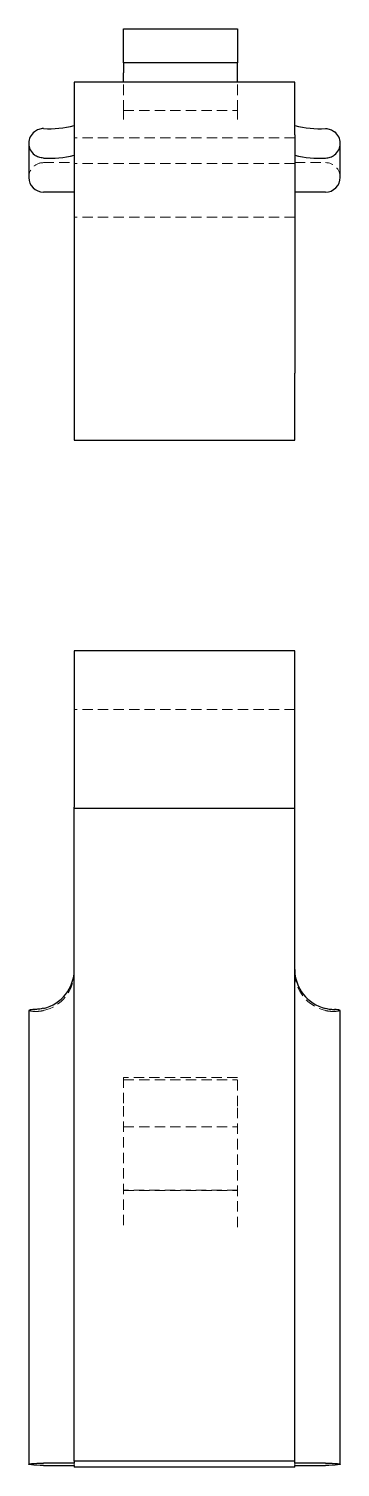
# Model space of a CAD drawing. Header units: millimetres. Extents: x 64 to 248, y 7 to 183.
# Drawn here: x 63.9 to 102.1, y 7 to 183.2 of the extents above.
import ezdxf

# ---------------------------------------------------------------- set-up
doc = ezdxf.new("R2010")
doc.units = ezdxf.units.MM
doc.linetypes.add('HIDDEN', pattern=[1.905, 1.27, -0.635])

msp = doc.modelspace()

# ---------------------------------------------------------------- linework, layer by layer
at = {"color": 7, "linetype": 'Continuous', "lineweight": 25}
for p, q in [((75.54, 179.02), (75.54, 183.19)), ((75.54, 183.19), (89.48, 183.19)), ((89.48, 183.19), (89.48, 179.02)), ((89.48, 179.02), (75.54, 179.02)), ((75.54, 179.02), (75.54, 177.81)), ((89.48, 177.81), (89.48, 179.02)), ((96.52, 176.64), (69.48, 176.64)), ((69.48, 176.64), (69.48, 170.2)), ((75.54, 176.64), (75.54, 177.81)), ((89.48, 176.64), (89.48, 177.81)), ((96.52, 170.2), (96.52, 176.64)), ((63.91, 169.16), (63.91, 164.99)), ((69.48, 170.2), (69.48, 141.02)), ((96.52, 170.2), (96.52, 141.02)), ((102.09, 164.99), (102.09, 169.16)), ((69.48, 163.18), (65.72, 163.18)), ((100.28, 163.18), (96.52, 163.18)), ((69.48, 141.02), (69.48, 133.55)), ((96.52, 133.55), (96.52, 141.02)), ((69.48, 133.55), (69.48, 132.82)), ((69.48, 132.82), (69.48, 132.81)), ((69.48, 132.81), (96.52, 132.81)), ((96.52, 132.82), (96.52, 133.55)), ((96.52, 132.81), (96.52, 132.82)), ((96.52, 107), (69.48, 107)), ((69.48, 107), (69.48, 100.55)), ((96.52, 100.55), (96.52, 107)), ((69.48, 100.55), (69.48, 90.83)), ((96.52, 90.83), (96.52, 100.55)), ((69.48, 90.83), (69.48, 87.84)), ((96.52, 87.84), (96.52, 90.83)), ((69.48, 87.73), (69.48, 87.84)), ((69.48, 87.73), (96.52, 87.73)), ((69.48, 87.73), (69.48, 87.73)), ((69.48, 7.73), (69.48, 87.73)), ((96.52, 87.73), (96.52, 87.84)), ((96.52, 87.73), (96.52, 87.73)), ((96.52, 7.73), (96.52, 87.73)), ((63.91, 62.95), (63.91, 7.36)), ((102.09, 7.36), (102.09, 62.95)), ((69.48, 7.5), (65.72, 7.5)), ((65.72, 7.23), (69.48, 7.23)), ((96.52, 7.73), (69.48, 7.73)), ((69.48, 7.73), (69.48, 7.5)), ((69.48, 7.23), (69.48, 7)), ((96.52, 7.5), (96.52, 7.73)), ((100.28, 7.5), (96.52, 7.5)), ((96.52, 7.23), (100.28, 7.23)), ((96.52, 7), (96.52, 7.23)), ((96.52, 7), (69.48, 7))]:
    msp.add_line(p, q, dxfattribs=at)
at = {"color": 7, "linetype": 'HIDDEN', "lineweight": 18}
for p, q in [((75.54, 173.17), (75.54, 176.64)), ((89.48, 173.17), (89.48, 176.64)), ((75.54, 173.17), (75.54, 172.06)), ((75.54, 173.16), (89.48, 173.16)), ((89.48, 172.06), (89.48, 173.17)), ((96.52, 169.85), (69.48, 169.85)), ((65.72, 166.79), (69.48, 166.79)), ((96.52, 166.7), (69.48, 166.7)), ((96.52, 166.79), (100.28, 166.79)), ((96.52, 160.12), (69.48, 160.12)), ((96.52, 99.83), (69.48, 99.83)), ((89.48, 54.75), (75.54, 54.75)), ((75.54, 54.75), (75.54, 51.24)), ((89.48, 51.24), (89.48, 54.75)), ((75.54, 54.44), (89.48, 54.44)), ((75.54, 51.24), (75.54, 36.41)), ((89.48, 36.41), (89.48, 51.24)), ((75.54, 48.69), (89.48, 48.69)), ((89.48, 40.92), (75.54, 40.92)), ((75.54, 40.9), (89.48, 40.9)), ((69.48, 7.23), (69.48, 7.5)), ((96.52, 7.23), (96.52, 7.5))]:
    msp.add_line(p, q, dxfattribs=at)
at = {"color": 7, "linetype": 'Continuous', "lineweight": 25, "flags": 128}
for points in [[(65.72, 7.23), (65.29, 7.23), (64.88, 7.24), (64.52, 7.26), (64.23, 7.29), (64.03, 7.32), (63.92, 7.35), (63.92, 7.38), (64.03, 7.41), (64.23, 7.44), (64.52, 7.47), (64.88, 7.48), (65.29, 7.5), (65.72, 7.5)], [(100.28, 7.5), (100.71, 7.5), (101.12, 7.48), (101.48, 7.47), (101.77, 7.44), (101.97, 7.41), (102.08, 7.38), (102.08, 7.35), (101.97, 7.32), (101.77, 7.29), (101.48, 7.26), (101.12, 7.24), (100.71, 7.23), (100.28, 7.23)]]:
    msp.add_lwpolyline(points, dxfattribs=at)
at = {"color": 7, "linetype": 'Continuous', "lineweight": 25}
for centre, radius, start, end in [((66.46, 183.21), 12.26, 266.5244, 284.2592), ((99.54, 183.21), 12.26, 255.7408, 273.4756), ((65.71, 169.16), 1.8, 127.8617, 232.1383), ((100.29, 169.16), 1.8, 307.8617, 52.1383), ((66.46, 179.59), 12.26, 266.5244, 284.2592), ((99.54, 179.59), 12.26, 255.7408, 273.4756), ((65.72, 164.99), 1.81, 180.0868, 270.0739), ((100.28, 164.99), 1.81, 269.9008, 359.9385), ((64.62, 67.95), 4.87, 283.1155, 359.941), ((101.38, 67.95), 4.87, 180.059, 256.8845), ((64.5, 61.4), 1.66, 86.4701, 110.9581), ((101.5, 61.4), 1.66, 69.0419, 93.5299)]:
    msp.add_arc(centre, radius, start, end, dxfattribs=at)
at = {"color": 7, "linetype": 'HIDDEN', "lineweight": 18}
for centre, radius, start, end in [((65.72, 164.98), 1.81, 89.9008, 179.9385), ((100.28, 164.98), 1.81, 0.0868, 90.0739), ((64.62, 67.68), 4.87, 283.1155, 359.941), ((101.38, 67.68), 4.87, 180.059, 256.8845), ((64.5, 64.5), 1.66, 249.0419, 273.5299), ((101.5, 64.5), 1.66, 266.4701, 290.9581)]:
    msp.add_arc(centre, radius, start, end, dxfattribs=at)
at = {"color": 7, "linetype": 'Continuous', "lineweight": 25}
for points in [[(65.72, 170.97), (65.52, 170.97), (65.33, 170.93), (64.94, 170.8), (64.77, 170.7), (64.61, 170.58)], [(100.28, 170.97), (100.48, 170.97), (100.67, 170.93), (101.06, 170.8), (101.23, 170.7), (101.39, 170.58)], [(65.72, 167.36), (65.52, 167.36), (65.33, 167.38), (64.94, 167.51), (64.77, 167.61), (64.61, 167.73)], [(100.28, 167.36), (100.48, 167.36), (100.67, 167.38), (101.06, 167.51), (101.23, 167.61), (101.39, 167.73)], [(65.72, 63.21), (65.52, 63.17), (65.33, 63.13), (64.94, 63.08), (64.77, 63.06), (64.61, 63.05)], [(100.28, 63.21), (100.48, 63.17), (100.67, 63.13), (101.06, 63.08), (101.23, 63.06), (101.39, 63.05)]]:
    msp.add_open_spline(points, degree=3, knots=[0, 0, 0, 0, 0.5, 0.5, 1, 1, 1, 1], dxfattribs=at)
at = {"color": 7, "linetype": 'HIDDEN', "lineweight": 18}
for points in [[(65.72, 62.94), (65.52, 62.89), (65.33, 62.86), (64.94, 62.83), (64.77, 62.83), (64.61, 62.84)], [(100.28, 62.94), (100.48, 62.89), (100.67, 62.86), (101.06, 62.83), (101.23, 62.83), (101.39, 62.84)]]:
    msp.add_open_spline(points, degree=3, knots=[0, 0, 0, 0, 0.5, 0.5, 1, 1, 1, 1], dxfattribs=at)

doc.saveas('drawing.dxf')
